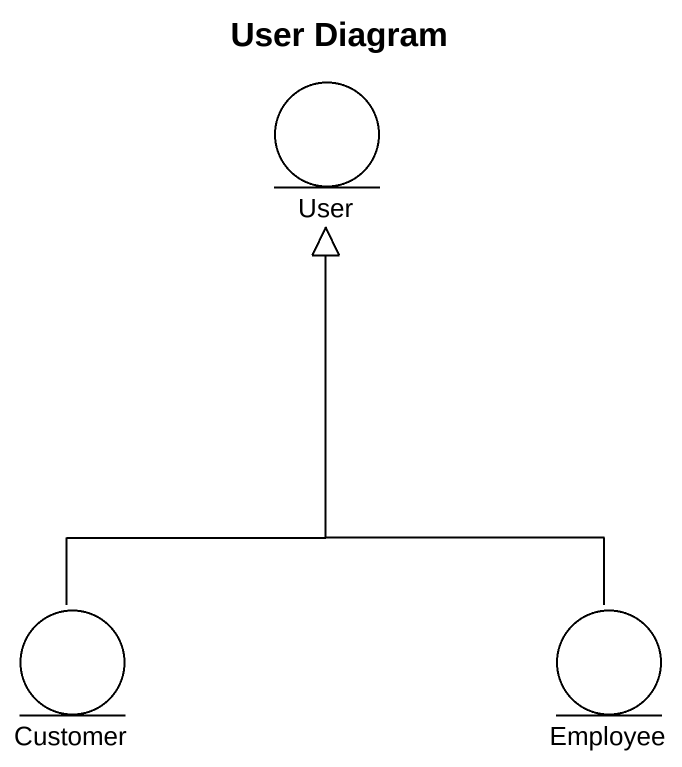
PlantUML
@startuml
title User Diagram
entity User
entity Customer
entity Employee
Customer -up-|> User
Employee -up-|> User
@enduml
